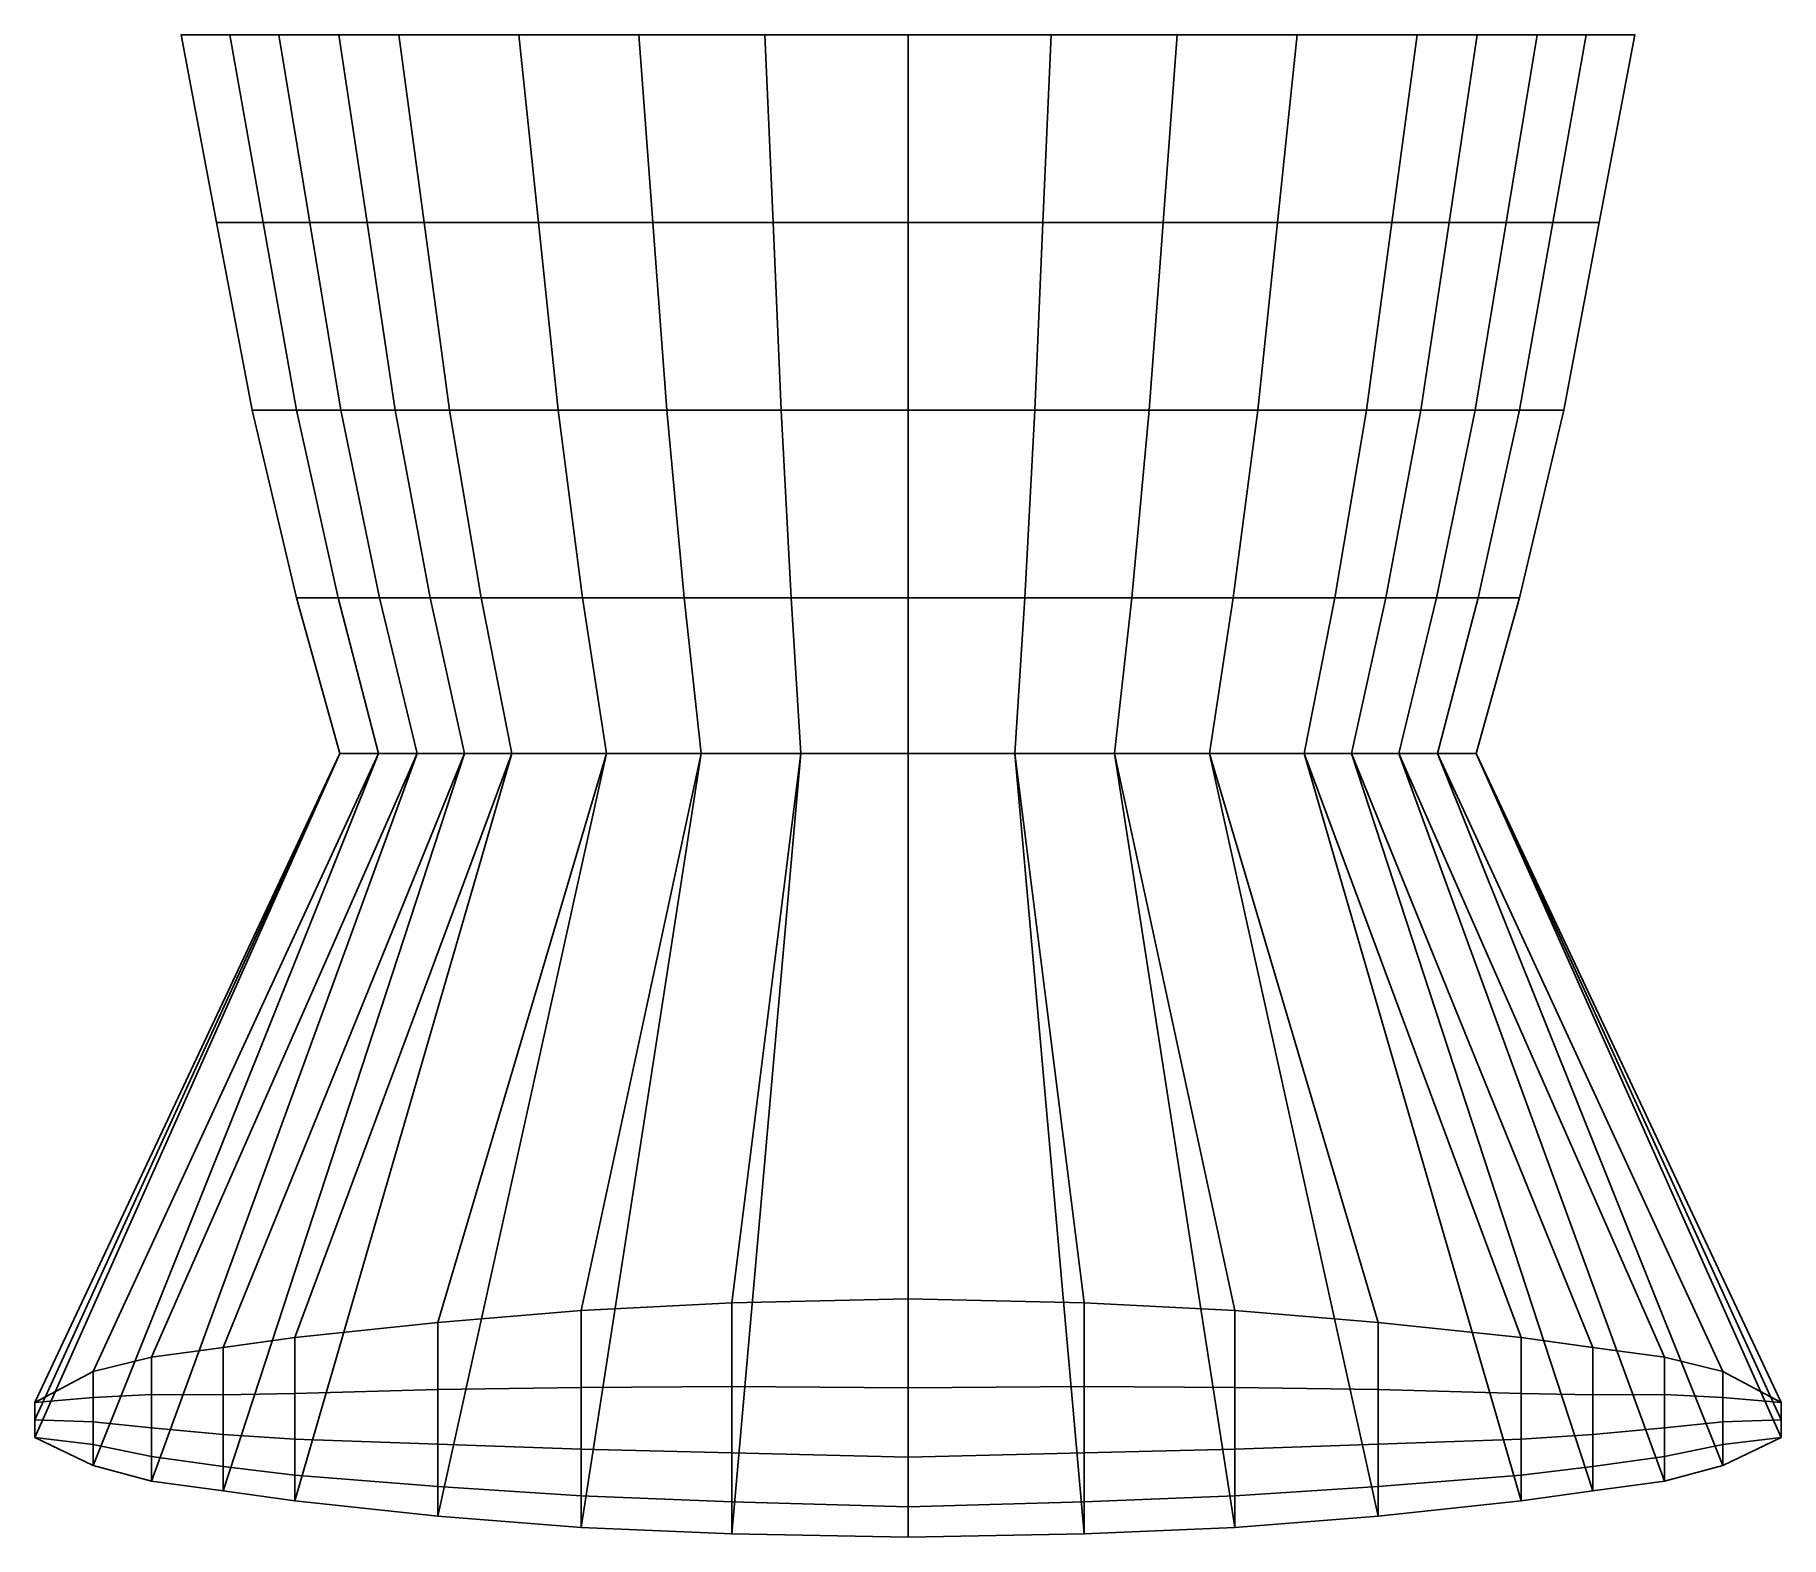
# Model space of a CAD drawing. Extents: x -15 to 15.6, y -26.3 to 0.
import ezdxf

# ---------------------------------------------------------------- set-up
doc = ezdxf.new("R2010")
doc.units = 0
doc.layers.add('METAL', color=190, linetype='CONTINUOUS')

msp = doc.modelspace()

# ---------------------------------------------------------------- meshes
at = {"layer": 'METAL'}
mesh = msp.add_polyface(dxfattribs=at)
corners = [(-11.194, -6.575, 2.26), (-11.194, -6.575, 1.518), (-10.418, -9.863, 1.743), (-10.418, -9.863, 2.428), (-10.728, 0, 1.098), (-11.585, 0, 1.126), (-11.585, 0, 3.312), (-10.728, 0, 3.98), (-8.628, 0, 1.098), (-9.678, 0, 1.098), (-9.678, 0, 4.437), (-8.628, 0, 4.895), (-10.186, -3.288, -1.522), (-9.643, -6.575, -1.089), (-10.419, -6.575, -0.427), (-11.002, -3.288, -0.814), (-9.643, -6.575, 4.19), (-10.419, -6.575, 3.579), (-9.693, -9.863, 3.645), (-8.968, -9.863, 4.209), (-12.441, 0, 1.063), (-12.441, 0, 1.873), (-11.194, -6.575, 0.776), (-11.818, -3.288, 0.473), (-9.185, -3.288, -1.971), (-8.692, -6.575, -1.508), (-8.692, -6.575, 4.609), (-8.078, -9.863, 4.595), (-12.441, 0, 1.873), (-12.441, 0, 1.063), (-11.818, -3.288, 1.267), (-11.818, -3.288, 2.06), (-8.968, -9.863, -0.664), (-9.693, -9.863, -0.053), (-11.585, 0, -1.061), (-10.728, 0, -1.784), (-9.678, 0, -2.241), (-8.628, 0, -2.699), (-8.184, -3.288, -2.419), (-10.728, 0, 3.98), (-11.585, 0, 3.312), (-11.002, -3.288, 3.471), (-10.186, -3.288, 4.124), (-8.628, 0, 4.895), (-9.678, 0, 4.437), (-9.185, -3.288, 4.573), (-8.184, -3.288, 5.021), (-10.418, -9.863, 1.058), (-12.441, 0, 0.253), (-8.078, -9.863, -1.05), (-10.728, 0, -1.784), (-11.585, 0, -1.061), (-8.628, 0, -2.699), (-9.678, 0, -2.241), (-12.441, 0, 0.253)]
mesh.append_faces([[corners[k] for k in face] for face in [(0, 1, 2, 3), (4, 5, 6, 7), (8, 9, 10, 11), (12, 13, 14, 15), (16, 17, 18, 19), (5, 20, 21, 6), (15, 14, 22, 23), (17, 0, 3, 18), (9, 4, 7, 10), (24, 25, 13, 12), (26, 16, 19, 27), (28, 29, 30, 31), (31, 30, 1, 0), (13, 32, 33, 14), (15, 34, 35, 12), (24, 36, 37, 38), (39, 40, 41, 42), (42, 41, 17, 16), (43, 44, 45, 46), (14, 33, 47, 22), (23, 48, 34, 15), (40, 28, 31, 41), (41, 31, 0, 17), (25, 49, 32, 13), (12, 35, 36, 24), (44, 39, 42, 45), (45, 42, 16, 26), (1, 22, 47, 2), (4, 50, 51, 5), (8, 52, 53, 9), (5, 51, 54, 20), (9, 53, 50, 4), (29, 48, 23, 30), (30, 23, 22, 1)]])
mesh = msp.add_polyface(dxfattribs=at)
corners = [(-8.628, 0, -2.699), (-8.628, 0, 1.098), (-6.527, 0, 1.098), (-6.527, 0, -3.408), (-7.188, -9.863, -1.437), (-7.741, -6.575, -1.928), (-5.838, -6.575, -2.577), (-5.409, -9.863, -2.037), (-5.838, -6.575, 5.678), (-7.741, -6.575, 5.028), (-7.188, -9.863, 4.982), (-5.409, -9.863, 5.582), (-4.426, 0, -3.935), (-4.426, 0, 1.109), (-2.217, 0, 1.14), (-2.217, 0, -4.239), (-3.629, -9.863, -2.482), (-3.935, -6.575, -3.059), (-1.934, -6.575, -3.338), (-1.758, -9.863, -2.739), (-8.184, -3.288, -2.419), (-8.692, -6.575, -1.508), (-9.185, -3.288, -1.971), (-8.692, -6.575, 4.609), (-8.078, -9.863, 4.595), (-3.935, -6.575, 6.181), (-1.934, -6.575, 6.515), (-2.076, -3.288, 6.611), (-4.181, -3.288, 6.254), (-6.182, -3.288, 5.716), (0.288, 0, 1.154), (0.288, 0, -4.389), (0.288, -6.575, -3.476), (0.288, -9.863, -2.866), (0.288, -6.575, 6.68), (0.288, -3.288, 6.788), (-8.628, 0, -2.699), (-6.527, 0, -3.408), (-6.182, -3.288, -3.114), (-6.527, 0, 5.604), (-8.628, 0, 4.895), (-8.184, -3.288, 5.021), (-4.181, -3.288, -3.63), (-4.426, 0, -3.935), (-2.217, 0, -4.239), (-2.076, -3.288, -3.927), (-8.078, -9.863, -1.05), (-9.185, -3.288, 4.573), (-3.629, -9.863, 6.046), (-1.758, -9.863, 6.355), (-2.217, 0, 6.518), (-4.426, 0, 6.153), (0.288, 0, -4.389), (0.288, -3.288, -4.075), (0.288, -9.863, 6.507), (0.288, 0, 6.698), (-8.628, 0, 4.895), (-6.527, 0, 5.604), (-4.426, 0, 6.153), (-2.217, 0, 6.518), (0.288, 0, 6.698)]
mesh.append_faces([[corners[k] for k in face] for face in [(0, 1, 2, 3), (4, 5, 6, 7), (8, 9, 10, 11), (12, 13, 14, 15), (3, 2, 13, 12), (16, 17, 18, 19), (20, 5, 21, 22), (9, 23, 24, 10), (25, 26, 27, 28), (8, 25, 28, 29), (15, 14, 30, 31), (19, 18, 32, 33), (26, 34, 35, 27), (20, 36, 37, 38), (5, 20, 38, 6), (39, 40, 41, 29), (29, 41, 9, 8), (42, 43, 44, 45), (17, 42, 45, 18), (38, 37, 43, 42), (6, 38, 42, 17), (5, 4, 46, 21), (41, 47, 23, 9), (48, 49, 26, 25), (50, 51, 28, 27), (11, 48, 25, 8), (51, 39, 29, 28), (45, 44, 52, 53), (18, 45, 53, 32), (49, 54, 34, 26), (55, 50, 27, 35), (56, 57, 2, 1), (58, 59, 14, 13), (57, 58, 13, 2), (59, 60, 30, 14)]])
mesh = msp.add_polyface(dxfattribs=at)
corners = [(9.204, 0, -2.699), (7.103, 0, -3.408), (7.103, 0, 1.098), (9.204, 0, 1.098), (6.414, -6.575, -2.577), (8.316, -6.575, -1.928), (7.764, -9.863, -1.437), (5.984, -9.863, -2.037), (7.764, -9.863, 4.982), (8.316, -6.575, 5.028), (6.414, -6.575, 5.678), (5.984, -9.863, 5.582), (5.002, 0, -3.935), (2.793, 0, -4.239), (2.793, 0, 1.14), (5.002, 0, 1.109), (2.51, -6.575, -3.338), (4.511, -6.575, -3.059), (4.205, -9.863, -2.482), (2.333, -9.863, -2.739), (8.654, -9.863, 4.595), (9.268, -6.575, 4.609), (2.651, -3.288, 6.611), (2.51, -6.575, 6.515), (4.511, -6.575, 6.181), (4.756, -3.288, 6.254), (6.758, -3.288, 5.716), (0.288, 0, -4.389), (0.288, 0, 1.154), (0.288, -6.575, -3.476), (0.288, -9.863, -2.866), (0.288, -3.288, 6.788), (0.288, -6.575, 6.68), (7.103, 0, -3.408), (9.204, 0, -2.699), (8.76, -3.288, -2.419), (6.758, -3.288, -3.114), (8.76, -3.288, 5.021), (9.204, 0, 4.895), (7.103, 0, 5.604), (2.793, 0, -4.239), (5.002, 0, -3.935), (4.756, -3.288, -3.63), (2.651, -3.288, -3.927), (8.654, -9.863, -1.05), (9.268, -6.575, -1.508), (2.333, -9.863, 6.355), (4.205, -9.863, 6.046), (5.002, 0, 6.153), (2.793, 0, 6.518), (0.288, 0, -4.389), (0.288, -3.288, -4.075), (0.288, -9.863, 6.507), (0.288, 0, 6.698), (7.103, 0, 5.604), (9.204, 0, 4.895), (2.793, 0, 6.518), (5.002, 0, 6.153), (0.288, 0, 6.698)]
mesh.append_faces([[corners[k] for k in face] for face in [(0, 1, 2, 3), (4, 5, 6, 7), (8, 9, 10, 11), (12, 13, 14, 15), (1, 12, 15, 2), (16, 17, 18, 19), (17, 4, 7, 18), (20, 21, 9, 8), (22, 23, 24, 25), (25, 24, 10, 26), (13, 27, 28, 14), (29, 16, 19, 30), (31, 32, 23, 22), (33, 34, 35, 36), (36, 35, 5, 4), (37, 38, 39, 26), (9, 37, 26, 10), (40, 41, 42, 43), (43, 42, 17, 16), (41, 33, 36, 42), (42, 36, 4, 17), (44, 6, 5, 45), (23, 46, 47, 24), (25, 48, 49, 22), (24, 47, 11, 10), (26, 39, 48, 25), (50, 40, 43, 51), (51, 43, 16, 29), (32, 52, 46, 23), (22, 49, 53, 31), (2, 54, 55, 3), (14, 56, 57, 15), (15, 57, 54, 2), (28, 58, 56, 14)]])
mesh = msp.add_polyface(dxfattribs=at)
corners = [(12.16, 0, 3.312), (12.16, 0, 1.126), (11.304, 0, 1.098), (11.304, 0, 3.98), (10.254, 0, 4.437), (10.254, 0, 1.098), (9.204, 0, 1.098), (9.204, 0, 4.895), (10.995, -6.575, -0.427), (10.219, -6.575, -1.089), (10.762, -3.288, -1.522), (11.577, -3.288, -0.814), (9.268, -6.575, -1.508), (8.316, -6.575, -1.928), (8.76, -3.288, -2.419), (9.761, -3.288, -1.971), (10.269, -9.863, 3.645), (10.995, -6.575, 3.579), (10.219, -6.575, 4.19), (9.543, -9.863, 4.209), (13.016, 0, 1.873), (13.016, 0, 1.063), (11.77, -6.575, 0.776), (12.393, -3.288, 0.473), (10.994, -9.863, 2.428), (11.77, -6.575, 2.26), (9.268, -6.575, 4.609), (8.654, -9.863, 4.595), (13.016, 0, 0.253), (13.016, 0, 1.063), (12.393, -3.288, 1.267), (11.77, -6.575, 1.518), (10.269, -9.863, -0.053), (9.543, -9.863, -0.664), (11.304, 0, -1.784), (12.16, 0, -1.061), (9.204, 0, -2.699), (10.254, 0, -2.241), (11.577, -3.288, 3.471), (12.16, 0, 3.312), (11.304, 0, 3.98), (10.762, -3.288, 4.124), (9.761, -3.288, 4.573), (10.254, 0, 4.437), (9.204, 0, 4.895), (8.76, -3.288, 5.021), (8.316, -6.575, 5.028), (10.994, -9.863, 1.058), (12.393, -3.288, 2.06), (13.016, 0, 1.873), (8.654, -9.863, -1.05), (10.994, -9.863, 1.743), (12.16, 0, -1.061), (11.304, 0, -1.784), (10.254, 0, -2.241), (9.204, 0, -2.699), (13.016, 0, 0.253)]
mesh.append_faces([[corners[k] for k in face] for face in [(0, 1, 2, 3), (4, 5, 6, 7), (8, 9, 10, 11), (12, 13, 14, 15), (16, 17, 18, 19), (20, 21, 1, 0), (22, 8, 11, 23), (24, 25, 17, 16), (3, 2, 5, 4), (9, 12, 15, 10), (19, 18, 26, 27), (23, 28, 29, 30), (22, 23, 30, 31), (32, 33, 9, 8), (34, 35, 11, 10), (36, 37, 15, 14), (38, 39, 40, 41), (17, 38, 41, 18), (42, 43, 44, 45), (26, 42, 45, 46), (47, 32, 8, 22), (35, 28, 23, 11), (48, 49, 39, 38), (25, 48, 38, 17), (33, 50, 12, 9), (37, 34, 10, 15), (41, 40, 43, 42), (18, 41, 42, 26), (25, 24, 51, 31), (52, 53, 2, 1), (54, 55, 6, 5), (56, 52, 1, 21), (53, 54, 5, 2), (49, 48, 30, 29), (48, 25, 31, 30)]])
mesh = msp.add_polyface(dxfattribs=at)
corners = [(-5.409, -9.863, -2.037), (-5.838, -6.575, -2.577), (-3.935, -6.575, -3.059), (-3.629, -9.863, -2.482), (-4.99, -12.586, -1.34), (-6.649, -12.586, -0.813), (-7.188, -9.863, -1.437), (-6.649, -12.586, 4.831), (-4.99, -12.586, 5.358), (-5.409, -9.863, 5.582), (-7.188, -9.863, 4.982), (-9.661, -12.586, 1.381), (-9.661, -12.586, 1.983), (-10.418, -9.863, 1.743), (-10.418, -9.863, 1.058), (-1.758, -9.863, -2.739), (-1.586, -12.586, -1.957), (-3.331, -12.586, -1.732), (-8.968, -9.863, -0.664), (-8.308, -12.586, -0.133), (-8.984, -12.586, 0.404), (-9.693, -9.863, -0.053), (-7.479, -12.586, -0.473), (-8.078, -9.863, -1.05), (-8.984, -12.586, 3.655), (-8.308, -12.586, 4.15), (-8.968, -9.863, 4.209), (-9.693, -9.863, 3.645), (-7.479, -12.586, 4.491), (-8.078, -9.863, 4.595), (-3.331, -12.586, 5.766), (-1.586, -12.586, 6.037), (-1.758, -9.863, 6.355), (-3.629, -9.863, 6.046), (-9.661, -12.586, 2.585), (-10.418, -9.863, 2.428), (0.288, -9.863, -2.866), (0.288, -12.586, -2.069), (0.288, -12.586, 6.171), (0.288, -9.863, 6.507), (-10.449, -22.819, 0.759), (-7.942, -22.552, 1.313), (-7.942, -25.944, -5.733), (-10.449, -25.677, -5.179), (-5.435, -22.345, 1.743), (-2.798, -22.208, 2.028), (-5.435, -26.142, -6.145), (-12.956, -25.332, -4.463), (-13.978, -25.06, -3.898), (-13.978, -23.414, -0.479), (-12.956, -23.163, 0.043), (-11.703, -25.505, -4.821), (-11.703, -22.991, 0.401), (-15, -24.566, -2.871), (-15, -23.956, -1.604), (0.288, -22.14, 2.168), (-15, -24.261, -2.238)]
mesh.append_faces([[corners[k] for k in face] for face in [(0, 1, 2, 3), (0, 4, 5, 6), (7, 8, 9, 10), (11, 12, 13, 14), (15, 16, 17, 3), (3, 17, 4, 0), (18, 19, 20, 21), (6, 5, 22, 23), (24, 25, 26, 27), (28, 7, 10, 29), (30, 31, 32, 33), (8, 30, 33, 9), (21, 20, 11, 14), (34, 24, 27, 35), (23, 22, 19, 18), (25, 28, 29, 26), (36, 37, 16, 15), (31, 38, 39, 32), (8, 7, 40, 41), (5, 4, 42, 43), (31, 30, 44, 45), (30, 8, 41, 44), (4, 17, 46, 42), (20, 19, 47, 48), (25, 24, 49, 50), (22, 5, 43, 51), (7, 28, 52, 40), (11, 20, 48, 53), (24, 34, 54, 49), (19, 22, 51, 47), (28, 25, 50, 52), (38, 31, 45, 55), (12, 34, 35, 13), (12, 11, 53, 56), (54, 34, 12, 56)]])
mesh = msp.add_polyface(dxfattribs=at)
corners = [(10.994, -9.863, 1.058), (11.77, -6.575, 0.776), (11.77, -6.575, 1.518), (10.994, -9.863, 1.743), (7.225, -12.586, -0.813), (5.565, -12.586, -1.34), (5.984, -9.863, -2.037), (7.764, -9.863, -1.437), (5.984, -9.863, 5.582), (5.565, -12.586, 5.358), (7.225, -12.586, 4.831), (7.764, -9.863, 4.982), (10.994, -9.863, 2.428), (10.236, -12.586, 2.585), (10.236, -12.586, 1.983), (3.906, -12.586, -1.732), (2.161, -12.586, -1.957), (2.333, -9.863, -2.739), (4.205, -9.863, -2.482), (9.56, -12.586, 0.404), (8.884, -12.586, -0.133), (9.543, -9.863, -0.664), (10.269, -9.863, -0.053), (8.054, -12.586, -0.473), (8.654, -9.863, -1.05), (9.543, -9.863, 4.209), (8.884, -12.586, 4.15), (9.56, -12.586, 3.655), (10.269, -9.863, 3.645), (8.054, -12.586, 4.491), (8.654, -9.863, 4.595), (2.333, -9.863, 6.355), (2.161, -12.586, 6.037), (3.906, -12.586, 5.766), (4.205, -9.863, 6.046), (10.236, -12.586, 1.381), (0.288, -12.586, -2.069), (0.288, -9.863, -2.866), (0.288, -9.863, 6.507), (0.288, -12.586, 6.171), (14.554, -23.415, -0.478), (15.576, -23.957, -1.604), (12.279, -22.991, 0.401), (13.532, -23.164, 0.043), (8.518, -22.552, 1.313), (11.025, -22.819, 0.759), (6.011, -22.345, 1.743), (3.374, -22.208, 2.028), (8.518, -25.944, -5.733), (6.011, -26.142, -6.145), (11.025, -25.677, -5.178), (12.279, -25.505, -4.821), (14.554, -25.061, -3.898), (13.532, -25.333, -4.463), (15.576, -24.566, -2.871), (0.288, -22.14, 2.168), (15.576, -24.261, -2.237)]
mesh.append_faces([[corners[k] for k in face] for face in [(0, 1, 2, 3), (4, 5, 6, 7), (8, 9, 10, 11), (12, 13, 14, 3), (15, 16, 17, 18), (5, 15, 18, 6), (19, 20, 21, 22), (23, 4, 7, 24), (25, 26, 27, 28), (11, 10, 29, 30), (31, 32, 33, 34), (34, 33, 9, 8), (35, 19, 22, 0), (28, 27, 13, 12), (20, 23, 24, 21), (30, 29, 26, 25), (16, 36, 37, 17), (38, 39, 32, 31), (13, 27, 40, 41), (26, 29, 42, 43), (10, 9, 44, 45), (9, 33, 46, 44), (33, 32, 47, 46), (15, 5, 48, 49), (5, 4, 50, 48), (4, 23, 51, 50), (20, 19, 52, 53), (27, 26, 43, 40), (19, 35, 54, 52), (29, 10, 45, 42), (23, 20, 53, 51), (32, 39, 55, 47), (35, 0, 3, 14), (14, 13, 41, 56), (54, 35, 14, 56)]])
mesh = msp.add_polyface(dxfattribs=at)
corners = [(-3.331, -12.586, -1.732), (-1.586, -12.586, -1.957), (-2.798, -26.256, -6.382), (-5.435, -26.142, -6.145), (0.288, -12.586, -2.069), (0.288, -26.313, -6.5), (-2.798, -25.697, -4.289), (-2.798, -26.256, -6.382), (0.288, -26.313, -6.5), (0.288, -25.784, -4.347), (-5.435, -25.588, -4.174), (-5.435, -26.142, -6.145), (-7.942, -25.425, -3.969), (-7.942, -25.944, -5.733), (-10.449, -25.227, -3.692), (-10.449, -25.677, -5.179), (-11.703, -25.076, -3.513), (-11.703, -25.505, -4.821), (-12.956, -24.902, -3.334), (-12.956, -25.332, -4.463), (-13.978, -24.689, -3.049), (-13.978, -25.06, -3.898), (-15, -24.566, -2.871), (-2.798, -24.836, -2.19), (0.288, -24.912, -2.184), (-2.798, -23.673, -0.084), (0.288, -23.698, -0.013), (-2.798, -22.208, 2.028), (0.288, -22.14, 2.168), (-5.435, -24.771, -2.202), (-5.435, -23.69, -0.23), (-5.435, -22.345, 1.743), (-7.942, -24.687, -2.207), (-7.942, -23.729, -0.446), (-7.942, -22.552, 1.313), (-10.449, -24.6, -2.207), (-10.449, -23.798, -0.723), (-10.449, -22.819, 0.759), (-11.703, -24.514, -2.207), (-11.703, -23.819, -0.902), (-11.703, -22.991, 0.401), (-12.956, -24.398, -2.207), (-12.956, -23.818, -1.081), (-12.956, -23.163, 0.043), (-13.978, -24.291, -2.196), (-13.978, -23.866, -1.339), (-13.978, -23.414, -0.479), (-15, -23.956, -1.604), (-15, -24.261, -2.238)]
mesh.append_faces([[corners[k] for k in face] for face in [(0, 1, 2, 3), (1, 4, 5, 2), (6, 7, 8, 9), (10, 11, 7, 6), (12, 13, 11, 10), (14, 15, 13, 12), (16, 17, 15, 14), (18, 19, 17, 16), (20, 21, 19, 18), (21, 20, 22, 22), (23, 6, 9, 24), (25, 23, 24, 26), (27, 25, 26, 28), (29, 10, 6, 23), (30, 29, 23, 25), (31, 30, 25, 27), (32, 12, 10, 29), (33, 32, 29, 30), (34, 33, 30, 31), (35, 14, 12, 32), (36, 35, 32, 33), (37, 36, 33, 34), (38, 16, 14, 35), (39, 38, 35, 36), (40, 39, 36, 37), (41, 18, 16, 38), (42, 41, 38, 39), (43, 42, 39, 40), (44, 20, 18, 41), (45, 44, 41, 42), (46, 45, 42, 43), (45, 47, 48, 44), (45, 46, 47, 47), (44, 48, 22, 20)]])
mesh = msp.add_polyface(dxfattribs=at)
corners = [(0.288, -12.586, -2.069), (2.161, -12.586, -1.957), (3.374, -26.256, -6.382), (0.288, -26.313, -6.5), (3.906, -12.586, -1.732), (6.011, -26.142, -6.145), (15.576, -24.566, -2.871), (14.554, -24.689, -3.049), (14.554, -25.061, -3.898), (13.532, -24.903, -3.334), (13.532, -25.333, -4.463), (12.279, -25.076, -3.513), (12.279, -25.505, -4.821), (11.025, -25.227, -3.692), (11.025, -25.677, -5.178), (8.518, -25.425, -3.969), (8.518, -25.944, -5.733), (6.011, -25.588, -4.174), (6.011, -26.142, -6.145), (3.374, -25.697, -4.289), (3.374, -26.256, -6.382), (0.288, -25.784, -4.347), (0.288, -26.313, -6.5), (14.554, -24.291, -2.196), (15.576, -24.261, -2.237), (14.554, -23.866, -1.339), (15.576, -23.957, -1.604), (14.554, -23.415, -0.478), (13.532, -24.398, -2.206), (13.532, -23.818, -1.081), (13.532, -23.164, 0.043), (12.279, -24.514, -2.206), (12.279, -23.819, -0.902), (12.279, -22.991, 0.401), (11.025, -24.6, -2.206), (11.025, -23.798, -0.723), (11.025, -22.819, 0.759), (8.518, -24.687, -2.207), (8.518, -23.729, -0.446), (8.518, -22.552, 1.313), (6.011, -24.771, -2.202), (6.011, -23.69, -0.23), (6.011, -22.345, 1.743), (3.374, -24.836, -2.19), (3.374, -23.673, -0.084), (3.374, -22.208, 2.028), (0.288, -24.912, -2.184), (0.288, -23.698, -0.013), (0.288, -22.14, 2.168)]
mesh.append_faces([[corners[k] for k in face] for face in [(0, 1, 2, 3), (1, 4, 5, 2), (6, 7, 8, 8), (9, 10, 8, 7), (11, 12, 10, 9), (13, 14, 12, 11), (15, 16, 14, 13), (17, 18, 16, 15), (19, 20, 18, 17), (21, 22, 20, 19), (23, 7, 6, 24), (25, 23, 24, 26), (26, 27, 25, 25), (28, 9, 7, 23), (29, 28, 23, 25), (30, 29, 25, 27), (31, 11, 9, 28), (32, 31, 28, 29), (33, 32, 29, 30), (34, 13, 11, 31), (35, 34, 31, 32), (36, 35, 32, 33), (37, 15, 13, 34), (38, 37, 34, 35), (39, 38, 35, 36), (40, 17, 15, 37), (41, 40, 37, 38), (42, 41, 38, 39), (43, 19, 17, 40), (44, 43, 40, 41), (45, 44, 41, 42), (46, 21, 19, 43), (47, 46, 43, 44), (48, 47, 44, 45)]])

doc.saveas('drawing.dxf')
